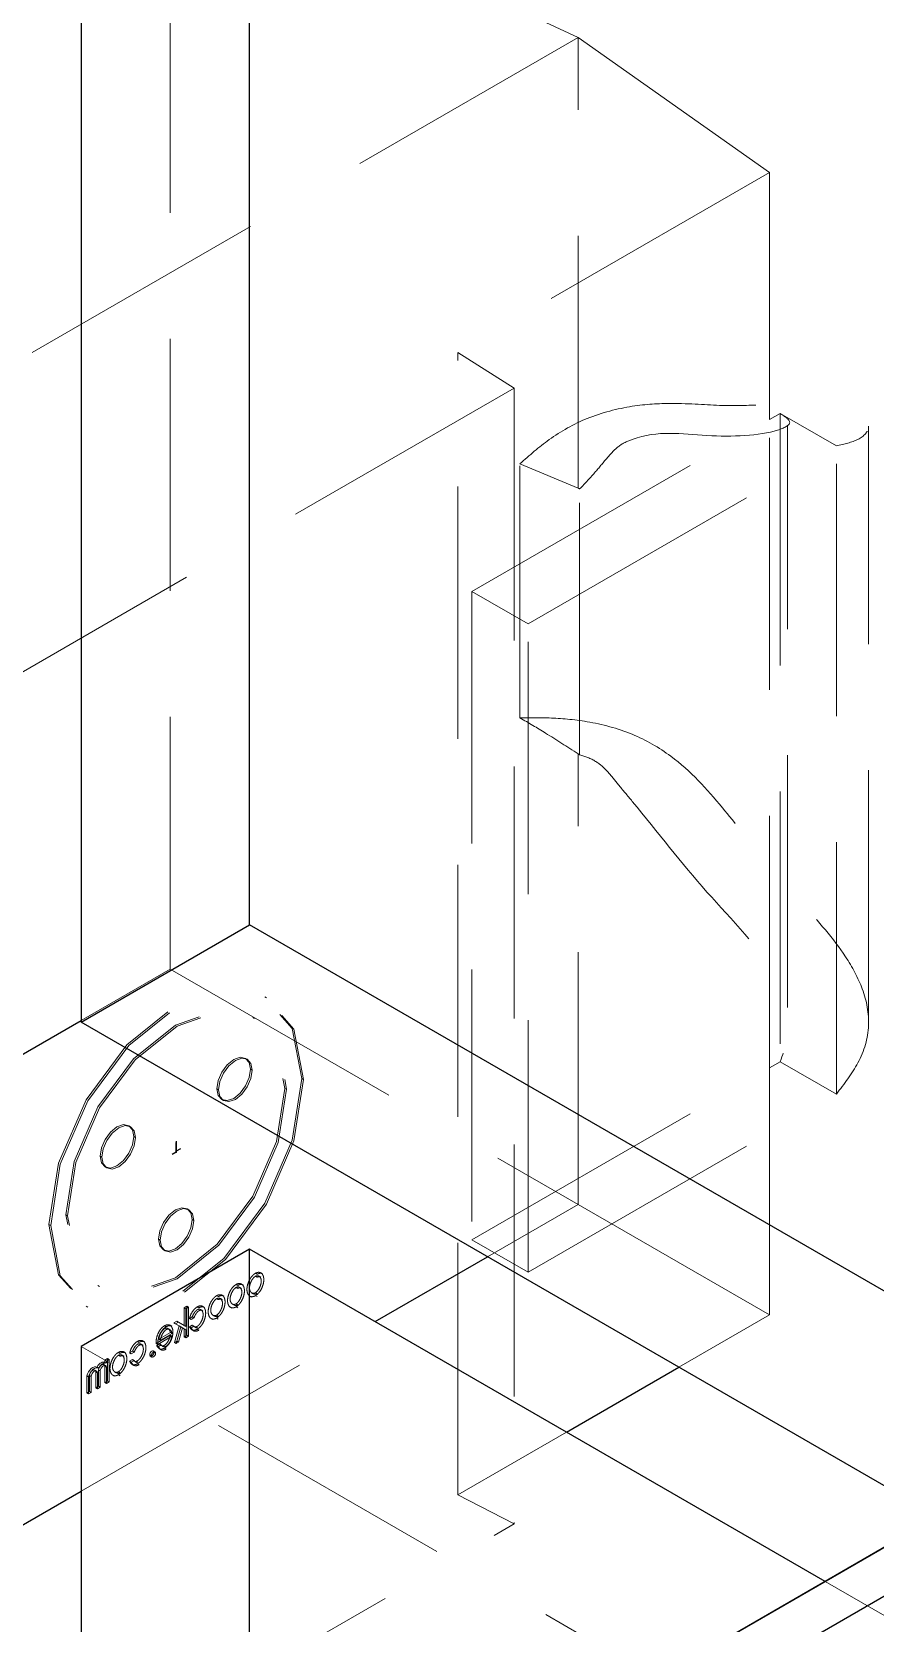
# Model space of a CAD drawing. Header units: millimetres. Extents: x 0 to 841, y 0 to 2287.
# Drawn here: x 625.04 to 629.29, y 258.14 to 266.16 of the extents above; entities that cross this region are included whole.
import ezdxf

# ---------------------------------------------------------------- set-up
doc = ezdxf.new("R2010")
doc.units = ezdxf.units.MM
doc.header["$PDSIZE"] = -1
doc.linetypes.add('HIDDEN', pattern=[1.905, 1.27, -0.635])

msp = doc.modelspace()

# ---------------------------------------------------------------- linework, layer by layer
at = {"color": 7, "linetype": 'Continuous', "lineweight": 25}
for p, q in [((626.1409, 261.6574), (626.1409, 275.9632)), ((625.2924, 275.4733), (625.2924, 261.1676)), ((625.2924, 261.1676), (626.1409, 261.6574)), ((630.4548, 259.167), (626.1409, 261.6574)), ((620.1904, 258.2305), (625.2924, 261.1758)), ((629.6063, 258.6772), (625.2924, 261.1676)), ((633.1412, 260.7177), (627.5551, 257.4929)), ((628.1915, 257.8604), (633.1412, 260.7178)), ((627.5551, 257.2479), (633.212, 260.5136)), ((626.1409, 260.0243), (625.2924, 259.5345)), ((626.1409, 256.4315), (626.1409, 260.0243)), ((629.0404, 258.3505), (626.1409, 260.0243)), ((626.7732, 259.6593), (627.3392, 259.986)), ((625.2924, 259.5345), (625.2924, 256.105)), ((627.7381, 259.1023), (628.304, 259.429)), ((621.1488, 256.4124), (625.2924, 258.8044))]:
    msp.add_line(p, q, dxfattribs=at)
at = {"color": 7, "linetype": 'HIDDEN', "lineweight": 18}
for p, q in [((625.7417, 261.4352), (625.7417, 267.0781)), ((625.7417, 267.0781), (627.7956, 266.1286)), ((627.7956, 266.1286), (621.1488, 262.2915)), ((627.7956, 263.8585), (627.7956, 266.1286)), ((628.7605, 265.4483), (627.7956, 266.1286)), ((628.7605, 265.4483), (627.19, 264.5417)), ((628.7605, 264.2035), (628.7605, 265.4483)), ((627.4729, 264.3613), (627.19, 264.5417)), ((627.19, 258.7859), (627.19, 264.5417)), ((627.4729, 264.3613), (624.0737, 262.399)), ((627.4729, 264.3613), (627.4729, 258.6397)), ((627.2608, 263.3377), (628.7605, 264.2035)), ((628.7605, 264.2035), (628.8139, 264.2343)), ((628.7605, 260.9373), (628.7605, 264.2035)), ((628.8139, 264.2343), (628.8139, 260.9681)), ((629.0967, 264.071), (628.8139, 264.2343)), ((628.8499, 261.2422), (628.8499, 264.1695)), ((629.2592, 261.1669), (629.2592, 264.1702)), ((627.5436, 263.1744), (629.0967, 264.071)), ((629.0967, 260.8049), (629.0967, 264.071)), ((627.5031, 263.9812), (627.7956, 263.8585)), ((627.5031, 262.7009), (627.5031, 263.9812)), ((627.8036, 262.5138), (627.8036, 263.8541)), ((627.2608, 263.3377), (627.2608, 260.0715)), ((627.5436, 263.1744), (627.2608, 263.3377)), ((627.5436, 259.9083), (627.5436, 263.1744)), ((627.7956, 260.2495), (627.7956, 262.5196)), ((625.2924, 261.1758), (625.7417, 261.4352)), ((625.7417, 261.4352), (627.7956, 260.2495)), ((626.2255, 261.2904), (626.217, 261.2953)), ((626.1655, 261.1864), (626.157, 261.1913)), ((626.1295, 260.9805), (626.121, 260.9854)), ((628.7605, 260.9373), (628.8139, 260.9681)), ((628.8139, 260.9681), (629.0967, 260.8049)), ((626.1458, 260.9305), (626.1543, 260.9256)), ((626.4034, 260.8832), (626.4119, 260.8783)), ((627.2608, 260.0715), (628.7605, 260.9373)), ((628.7605, 259.6925), (628.7605, 260.9373)), ((625.9761, 260.8325), (625.9846, 260.8276)), ((626.3186, 260.8342), (626.3271, 260.8293)), ((627.5436, 259.9083), (629.0967, 260.8049)), ((626.001, 260.7775), (626.0095, 260.7726)), ((625.5416, 260.6411), (625.5331, 260.646)), ((625.558, 260.5911), (625.5664, 260.5862)), ((625.3883, 260.4931), (625.3967, 260.4882)), ((625.4131, 260.4382), (625.4216, 260.4333)), ((627.3392, 259.986), (627.7956, 260.2495)), ((628.7605, 259.6925), (627.7956, 260.2495)), ((625.2155, 260.1974), (625.224, 260.1925)), ((625.8355, 260.2229), (625.827, 260.2278)), ((625.8519, 260.1729), (625.8604, 260.168)), ((625.1306, 260.1484), (625.1391, 260.1435)), ((625.6822, 260.0749), (625.6907, 260.07)), ((625.707, 260.0199), (625.7155, 260.015)), ((627.2608, 260.0715), (627.5436, 259.9083)), ((625.3771, 259.8403), (625.3856, 259.8354)), ((626.0726, 259.846), (626.0811, 259.8411)), ((626.1089, 259.8434), (626.1005, 259.8483)), ((626.1702, 259.9024), (626.1787, 259.8975)), ((626.1702, 259.8877), (626.1787, 259.8828)), ((626.1977, 259.8826), (626.1892, 259.8875)), ((626.2065, 259.8997), (626.198, 259.9046)), ((625.975, 259.7897), (625.9835, 259.7848)), ((625.975, 259.775), (625.9835, 259.7701)), ((626.0026, 259.7699), (625.9941, 259.7748)), ((626.0114, 259.787), (626.0029, 259.7919)), ((626.0726, 259.8313), (626.0811, 259.8264)), ((626.1001, 259.8262), (626.0916, 259.8311)), ((626.1423, 259.7874), (626.1508, 259.7825)), ((626.1511, 259.8046), (626.1596, 259.7997)), ((626.1702, 259.8044), (626.1787, 259.7995)), ((626.1702, 259.7897), (626.1787, 259.7848)), ((625.3171, 259.7364), (625.3256, 259.7315)), ((625.8253, 259.7365), (625.8113, 259.7284)), ((625.8113, 259.7284), (625.8113, 259.6389)), ((625.8113, 259.7284), (625.8198, 259.7235)), ((625.8338, 259.7316), (625.8198, 259.7235)), ((625.8198, 259.7235), (625.8198, 259.634)), ((625.8253, 259.5906), (625.8253, 259.7365)), ((625.8253, 259.7365), (625.8338, 259.7316)), ((625.8338, 259.5857), (625.8338, 259.7316)), ((625.8525, 259.6836), (625.838, 259.6752)), ((625.861, 259.6787), (625.8465, 259.6703)), ((625.8525, 259.6836), (625.861, 259.6787)), ((625.8774, 259.7334), (625.8859, 259.7285)), ((625.9048, 259.7137), (625.8963, 259.7186)), ((625.9138, 259.7307), (625.9053, 259.7356)), ((625.956, 259.6919), (625.9645, 259.687)), ((625.975, 259.6917), (625.9835, 259.6868)), ((625.975, 259.677), (625.9835, 259.6721)), ((626.0447, 259.7311), (626.0532, 259.7262)), ((626.0535, 259.7482), (626.062, 259.7433)), ((626.0726, 259.748), (626.0811, 259.7431)), ((626.0726, 259.7333), (626.0811, 259.7284)), ((628.304, 259.429), (628.7605, 259.6925)), ((625.2924, 258.8044), (626.7732, 259.6593)), ((625.7419, 259.6039), (625.6831, 259.57)), ((625.7504, 259.599), (625.6916, 259.5651)), ((625.7125, 259.6382), (625.721, 259.6333)), ((625.7277, 259.6245), (625.7253, 259.6259)), ((625.7338, 259.621), (625.7333, 259.6213)), ((625.7489, 259.6355), (625.7404, 259.6404)), ((625.7419, 259.6039), (625.7504, 259.599)), ((625.7739, 259.6605), (625.7597, 259.6523)), ((625.7861, 259.6371), (625.7597, 259.6523)), ((625.7597, 259.6523), (625.7682, 259.6474)), ((625.7861, 259.6371), (625.7622, 259.5541)), ((625.7824, 259.6556), (625.7682, 259.6474)), ((625.7944, 259.6323), (625.7682, 259.6474)), ((625.7945, 259.6322), (625.7706, 259.5492)), ((625.8113, 259.6389), (625.7739, 259.6605)), ((625.7739, 259.6605), (625.7824, 259.6556)), ((625.7739, 259.5609), (625.7944, 259.6323)), ((625.8198, 259.634), (625.7824, 259.6556)), ((625.7824, 259.556), (625.8029, 259.6274)), ((625.7861, 259.6371), (625.7944, 259.6323)), ((625.8113, 259.6225), (625.7944, 259.6323)), ((625.7944, 259.6323), (625.8029, 259.6274)), ((625.8198, 259.6176), (625.8029, 259.6274)), ((625.8113, 259.6389), (625.8198, 259.634)), ((625.8113, 259.6225), (625.8113, 259.5825)), ((625.8113, 259.6225), (625.8198, 259.6176)), ((625.8198, 259.6176), (625.8198, 259.5776)), ((625.838, 259.6752), (625.8465, 259.6703)), ((625.8525, 259.6417), (625.838, 259.6334)), ((625.838, 259.6334), (625.8465, 259.6285)), ((625.861, 259.6368), (625.8465, 259.6285)), ((625.8514, 259.6175), (625.8599, 259.6126)), ((625.8525, 259.6417), (625.861, 259.6368)), ((625.87, 259.6328), (625.8785, 259.6279)), ((625.8774, 259.6207), (625.8859, 259.6158)), ((625.9472, 259.6748), (625.9556, 259.6699)), ((630.3835, 256.5954), (625.2924, 259.5345)), ((625.5762, 259.5595), (625.5847, 259.5546)), ((625.6036, 259.5398), (625.5951, 259.5447)), ((625.6126, 259.5568), (625.6041, 259.5617)), ((625.7415, 259.5905), (625.6705, 259.5495)), ((625.6705, 259.5495), (625.679, 259.5446)), ((625.6876, 259.5465), (625.6731, 259.5382)), ((625.6731, 259.5382), (625.6816, 259.5333)), ((625.75, 259.5856), (625.679, 259.5446)), ((625.6961, 259.5416), (625.6816, 259.5333)), ((625.6831, 259.57), (625.6916, 259.5651)), ((625.6865, 259.5223), (625.6949, 259.5174)), ((625.6876, 259.5465), (625.6961, 259.5416)), ((625.7036, 259.5374), (625.7121, 259.5325)), ((625.7125, 259.5255), (625.721, 259.5206)), ((625.7415, 259.5905), (625.75, 259.5856)), ((625.7622, 259.5541), (625.7739, 259.5609)), ((625.7622, 259.5541), (625.7706, 259.5492)), ((625.7706, 259.5492), (625.7824, 259.556)), ((625.7739, 259.5609), (625.7824, 259.556)), ((625.8113, 259.5825), (625.8253, 259.5906)), ((625.8113, 259.5825), (625.8198, 259.5776)), ((625.8198, 259.5776), (625.8338, 259.5857)), ((625.8253, 259.5906), (625.8338, 259.5857)), ((625.4156, 259.4372), (625.4071, 259.4421)), ((625.4255, 259.4724), (625.4117, 259.4645)), ((625.4117, 259.4645), (625.4117, 259.4556)), ((625.4117, 259.4645), (625.4202, 259.4596)), ((625.4117, 259.4556), (625.4202, 259.4507)), ((625.434, 259.4675), (625.4202, 259.4596)), ((625.4202, 259.4596), (625.4202, 259.4507)), ((625.4255, 259.4724), (625.4255, 259.3598)), ((625.4255, 259.4724), (625.434, 259.4675)), ((625.434, 259.4675), (625.434, 259.3549)), ((625.4802, 259.504), (625.4887, 259.4991)), ((625.4802, 259.4894), (625.4887, 259.4845)), ((625.5078, 259.4843), (625.4993, 259.4892)), ((625.5166, 259.5014), (625.5081, 259.5063)), ((625.5513, 259.5097), (625.5368, 259.5013)), ((625.5368, 259.5013), (625.5453, 259.4964)), ((625.5513, 259.4678), (625.5368, 259.4595)), ((625.5368, 259.4595), (625.5453, 259.4546)), ((625.5598, 259.5048), (625.5453, 259.4964)), ((625.5598, 259.4629), (625.5453, 259.4546)), ((625.5502, 259.4436), (625.5587, 259.4387)), ((625.5513, 259.5097), (625.5598, 259.5048)), ((625.5513, 259.4678), (625.5598, 259.4629)), ((625.5688, 259.4589), (625.5773, 259.454)), ((625.5762, 259.4468), (625.5847, 259.4419)), ((625.6377, 259.492), (625.6462, 259.4871)), ((625.6408, 259.4851), (625.6493, 259.4802)), ((625.6643, 259.5062), (625.6558, 259.5111)), ((625.6589, 259.5042), (625.6674, 259.4993)), ((625.3215, 259.2997), (625.3215, 259.3853)), ((625.3215, 259.3853), (625.33, 259.3804)), ((625.33, 259.2948), (625.33, 259.3804)), ((625.3343, 259.3071), (625.3343, 259.3868)), ((625.3343, 259.3868), (625.3428, 259.3819)), ((625.3428, 259.3022), (625.3428, 259.3819)), ((625.3703, 259.4098), (625.3618, 259.4147)), ((625.3665, 259.3257), (625.3665, 259.4054)), ((625.3665, 259.4054), (625.375, 259.4005)), ((625.3806, 259.4248), (625.3721, 259.4297)), ((625.3731, 259.4291), (625.3816, 259.4242)), ((625.375, 259.3208), (625.375, 259.4005)), ((625.3797, 259.3333), (625.3797, 259.4155)), ((625.3797, 259.4155), (625.3882, 259.4106)), ((625.3882, 259.3284), (625.3882, 259.4106)), ((625.4117, 259.3518), (625.4117, 259.434)), ((625.4117, 259.434), (625.4202, 259.4291)), ((625.4255, 259.3598), (625.4117, 259.3518)), ((625.4202, 259.3469), (625.4202, 259.4291)), ((625.434, 259.3549), (625.4202, 259.3469)), ((625.4255, 259.3598), (625.434, 259.3549)), ((625.4524, 259.3891), (625.4608, 259.3842)), ((625.4612, 259.4063), (625.4697, 259.4014)), ((625.4802, 259.4061), (625.4887, 259.4012)), ((625.4802, 259.3914), (625.4887, 259.3865)), ((625.3215, 259.2997), (625.3343, 259.3071)), ((625.3215, 259.2997), (625.33, 259.2948)), ((625.33, 259.2948), (625.3428, 259.3022)), ((625.3343, 259.3071), (625.3428, 259.3022)), ((625.3797, 259.3333), (625.3665, 259.3257)), ((625.3665, 259.3257), (625.375, 259.3208)), ((625.3882, 259.3284), (625.375, 259.3208)), ((625.3797, 259.3333), (625.3882, 259.3284)), ((625.4117, 259.3518), (625.4202, 259.3469)), ((627.19, 258.7859), (627.7381, 259.1023)), ((627.19, 258.7859), (627.4729, 258.6397)), ((624.0737, 256.6774), (627.4729, 258.6397)), ((631.2321, 257.0852), (629.0404, 258.3505))]:
    msp.add_line(p, q, dxfattribs=at)
at = {"color": 7, "linetype": 'Continuous'}
for p, q in [((625.7713, 260.5134), (625.7713, 260.5617)), ((625.7733, 260.5194), (625.7733, 260.5677)), ((625.7733, 260.5194), (625.7733, 260.5677)), ((625.7713, 260.5134), (625.7504, 260.5013)), ((625.7733, 260.5194), (625.7942, 260.5315)), ((625.7733, 260.5194), (625.7942, 260.5315))]:
    msp.add_line(p, q, dxfattribs=at)
at = {"color": 7, "linetype": 'HIDDEN', "lineweight": 18, "flags": 128}
for points in [[(625.1306, 260.1484), (625.1791, 260.4576), (625.317, 260.7757), (625.5235, 261.0542), (625.767, 261.2507), (626.0106, 261.3354), (626.217, 261.2952), (626.355, 261.1365), (626.4034, 260.8832)], [(625.1391, 260.1435), (625.1876, 260.4527), (625.3255, 260.7708), (625.532, 261.0493), (625.7755, 261.2458), (626.0191, 261.3305), (626.2255, 261.2903), (626.3635, 261.1316), (626.4119, 260.8783)], [(625.2155, 260.1974), (625.2575, 260.4654), (625.377, 260.741), (625.556, 260.9824), (625.767, 261.1527), (625.9781, 261.2261), (626.157, 261.1913), (626.2766, 261.0537), (626.3186, 260.8342)], [(625.224, 260.1925), (625.266, 260.4605), (625.3855, 260.7361), (625.5645, 260.9775), (625.7755, 261.1478), (625.9866, 261.2212), (626.1655, 261.1864), (626.2851, 261.0488), (626.3271, 260.8293)], [(625.9761, 260.8325), (625.9826, 260.8737), (626.001, 260.9161), (626.0285, 260.9532), (626.061, 260.9795), (626.0935, 260.9907), (626.121, 260.9854), (626.1394, 260.9642), (626.1458, 260.9305)], [(625.9846, 260.8276), (625.9911, 260.8688), (626.0095, 260.9112), (626.037, 260.9484), (626.0695, 260.9746), (626.1019, 260.9858), (626.1295, 260.9805), (626.1479, 260.9593), (626.1543, 260.9256)], [(626.4034, 260.8832), (626.355, 260.574), (626.217, 260.2559), (626.0106, 259.9775), (625.767, 259.7809), (625.5235, 259.6963), (625.317, 259.7364), (625.1791, 259.8952), (625.1306, 260.1484)], [(626.4119, 260.8783), (626.3635, 260.5691), (626.2255, 260.251), (626.0191, 259.9726), (625.7755, 259.776), (625.532, 259.6914), (625.3255, 259.7315), (625.1876, 259.8903), (625.1391, 260.1435)], [(626.1458, 260.9305), (626.1394, 260.8892), (626.121, 260.8468), (626.0935, 260.8097), (626.061, 260.7835), (626.0285, 260.7722), (626.001, 260.7775), (625.9826, 260.7987), (625.9761, 260.8325)], [(626.1543, 260.9256), (626.1479, 260.8843), (626.1295, 260.8419), (626.1019, 260.8048), (626.0695, 260.7786), (626.037, 260.7673), (626.0095, 260.7726), (625.9911, 260.7938), (625.9846, 260.8276)], [(626.3186, 260.8342), (626.2766, 260.5662), (626.157, 260.2906), (625.9781, 260.0492), (625.767, 259.8789), (625.556, 259.8055), (625.377, 259.8403), (625.2575, 259.9779), (625.2155, 260.1974)], [(626.3271, 260.8293), (626.2851, 260.5613), (626.1655, 260.2857), (625.9866, 260.0443), (625.7755, 259.874), (625.5645, 259.8006), (625.3855, 259.8354), (625.266, 259.973), (625.224, 260.1925)], [(625.3883, 260.4931), (625.3947, 260.5343), (625.4131, 260.5767), (625.4406, 260.6139), (625.4731, 260.6401), (625.5056, 260.6514), (625.5331, 260.646), (625.5515, 260.6248), (625.558, 260.5911)], [(625.3967, 260.4882), (625.4032, 260.5294), (625.4216, 260.5718), (625.4491, 260.609), (625.4816, 260.6352), (625.5141, 260.6465), (625.5416, 260.6411), (625.56, 260.6199), (625.5664, 260.5862)], [(625.558, 260.5911), (625.5515, 260.5499), (625.5331, 260.5074), (625.5056, 260.4703), (625.4731, 260.4441), (625.4406, 260.4328), (625.4131, 260.4382), (625.3947, 260.4593), (625.3883, 260.4931)], [(625.5664, 260.5862), (625.56, 260.545), (625.5416, 260.5025), (625.5141, 260.4654), (625.4816, 260.4392), (625.4491, 260.4279), (625.4216, 260.4333), (625.4032, 260.4544), (625.3967, 260.4882)], [(625.6822, 260.0749), (625.6887, 260.1161), (625.707, 260.1585), (625.7346, 260.1957), (625.767, 260.2219), (625.7995, 260.2331), (625.827, 260.2278), (625.8454, 260.2066), (625.8519, 260.1729)], [(625.8519, 260.1729), (625.8454, 260.1316), (625.827, 260.0892), (625.7995, 260.0521), (625.767, 260.0259), (625.7346, 260.0146), (625.707, 260.0199), (625.6887, 260.0411), (625.6822, 260.0749)], [(625.6907, 260.07), (625.6971, 260.1112), (625.7155, 260.1536), (625.7431, 260.1908), (625.7755, 260.217), (625.808, 260.2282), (625.8355, 260.2229), (625.8539, 260.2017), (625.8604, 260.168)], [(625.8604, 260.168), (625.8539, 260.1267), (625.8355, 260.0843), (625.808, 260.0472), (625.7755, 260.021), (625.7431, 260.0097), (625.7155, 260.0151), (625.6971, 260.0362), (625.6907, 260.07)], [(625.4117, 259.434), (625.4099, 259.4394), (625.4063, 259.4425), (625.4014, 259.4431), (625.3957, 259.441), (625.39, 259.4365), (625.385, 259.4302), (625.3814, 259.4229), (625.3797, 259.4155)], [(625.4202, 259.4291), (625.4184, 259.4345), (625.4148, 259.4376), (625.4099, 259.4382), (625.4042, 259.4361), (625.3985, 259.4316), (625.3935, 259.4253), (625.3899, 259.418), (625.3882, 259.4106)], [(625.6377, 259.492), (625.6385, 259.4971), (625.6408, 259.5024), (625.6443, 259.5071), (625.6483, 259.5103), (625.6524, 259.5117), (625.6558, 259.5111), (625.6581, 259.5084), (625.6589, 259.5042)], [(625.6589, 259.5042), (625.6581, 259.4991), (625.6558, 259.4938), (625.6524, 259.4891), (625.6483, 259.4858), (625.6443, 259.4844), (625.6408, 259.4851), (625.6385, 259.4877), (625.6377, 259.492)], [(625.6462, 259.4871), (625.647, 259.4922), (625.6493, 259.4975), (625.6527, 259.5022), (625.6568, 259.5054), (625.6609, 259.5069), (625.6643, 259.5062), (625.6666, 259.5035), (625.6674, 259.4993)], [(625.6674, 259.4993), (625.6666, 259.4942), (625.6643, 259.4889), (625.6609, 259.4842), (625.6568, 259.4809), (625.6527, 259.4795), (625.6493, 259.4802), (625.647, 259.4828), (625.6462, 259.4871)], [(625.3731, 259.4291), (625.3669, 259.4315), (625.3596, 259.4312), (625.3517, 259.4282), (625.3437, 259.4226), (625.3362, 259.415), (625.3297, 259.4058), (625.3247, 259.3956), (625.3215, 259.3853)], [(625.3816, 259.4242), (625.3754, 259.4266), (625.3681, 259.4263), (625.3602, 259.4233), (625.3522, 259.4177), (625.3447, 259.4101), (625.3382, 259.4009), (625.3332, 259.3907), (625.33, 259.3804)], [(625.3665, 259.4054), (625.365, 259.4113), (625.3614, 259.4149), (625.3563, 259.4157), (625.3504, 259.4135), (625.3445, 259.4088), (625.3393, 259.4021), (625.3358, 259.3944), (625.3343, 259.3868)], [(625.375, 259.4005), (625.3735, 259.4064), (625.3699, 259.41), (625.3648, 259.4108), (625.3589, 259.4086), (625.3529, 259.4039), (625.3478, 259.3972), (625.3443, 259.3895), (625.3428, 259.3819)]]:
    msp.add_lwpolyline(points, dxfattribs=at)
at = {"color": 7, "linetype": 'HIDDEN', "lineweight": 18}
for centre in [(625.4096, 259.4173), (625.418, 259.4124)]:
    msp.add_arc(centre, 0.0383, 86.79374, 162.02451, dxfattribs=at)
for points, knots in [([(627.5031, 263.9812), (627.5507, 264.0231), (627.6515, 264.1121), (627.8438, 264.221), (628.068, 264.2774), (628.3147, 264.29), (628.5128, 264.2696), (628.716, 264.2778), (628.9337, 264.2831), (629.1266, 264.2745), (629.2383, 264.222), (629.2741, 264.1654), (629.2203, 264.0987), (629.1363, 264.0799), (629.0967, 264.071)], [0, 0, 0, 0, 0.061949, 0.131466, 0.207442, 0.278554, 0.399549, 0.500679, 0.606314, 0.720945, 0.786943, 0.858216, 0.933034, 1, 1, 1, 1]), ([(628.8139, 264.2343), (628.8379, 264.2188), (628.8872, 264.187), (628.7599, 264.1234), (628.4277, 264.1107), (628.1776, 264.1546), (628.0005, 264.0755), (627.9431, 264.0129), (627.8809, 263.9357), (627.831, 263.8831), (627.8036, 263.8541)], [0, 0, 0, 0, 0.100957, 0.207102, 0.496194, 0.794663, 0.84904, 0.894045, 0.941755, 1, 1, 1, 1]), ([(627.8036, 263.8541), (627.8021, 263.8549), (627.7994, 263.8564), (627.7968, 263.8578), (627.7956, 263.8585)], [0, 0, 0, 0, 0.56, 1, 1, 1, 1]), ([(627.5031, 262.7009), (627.5507, 262.7016), (627.6515, 262.703), (627.8438, 262.687), (628.068, 262.6298), (628.3147, 262.4866), (628.5128, 262.2665), (628.716, 262.0019), (628.9337, 261.7571), (629.1266, 261.5386), (629.2383, 261.3323), (629.2741, 261.1466), (629.2203, 260.9661), (629.1363, 260.8566), (629.0967, 260.8049)], [0, 0, 0, 0, 0.061949, 0.131466, 0.207442, 0.278554, 0.399549, 0.500679, 0.606314, 0.720945, 0.786943, 0.858216, 0.933034, 1, 1, 1, 1]), ([(627.7956, 262.5196), (627.7412, 262.5548), (627.6439, 262.6178), (627.5461, 262.6755), (627.5031, 262.7009)], [0, 0, 0, 0, 0.559971, 1, 1, 1, 1]), ([(627.7956, 262.5196), (627.7971, 262.5185), (627.7998, 262.5166), (627.8024, 262.5146), (627.8036, 262.5138)], [0, 0, 0, 0, 0.56, 1, 1, 1, 1]), ([(627.8036, 262.5138), (627.831, 262.5056), (627.8809, 262.4907), (627.9431, 262.4341), (628.0005, 262.361), (628.1776, 262.1513), (628.4277, 261.8201), (628.7599, 261.4994), (628.8872, 261.17), (628.8379, 261.0343), (628.8139, 260.9681)], [0, 0, 0, 0, 0.058245, 0.105955, 0.15096, 0.205337, 0.503806, 0.792898, 0.899043, 1, 1, 1, 1]), ([(626.0726, 259.7333), (626.07, 259.732), (626.0644, 259.7292), (626.0556, 259.7277), (626.0463, 259.7294), (626.0378, 259.736), (626.0316, 259.748), (626.0294, 259.7647), (626.0316, 259.7841), (626.0378, 259.8032), (626.0463, 259.8195), (626.0556, 259.832), (626.0644, 259.8407), (626.07, 259.8444), (626.0726, 259.846)], [0, 0, 0, 0, 0.0537844, 0.1178061, 0.1942591, 0.2846742, 0.3882046, 0.5, 0.6117954, 0.7153258, 0.8057409, 0.8821939, 0.9462156, 1, 1, 1, 1]), ([(626.0726, 259.846), (626.0752, 259.8473), (626.0808, 259.8502), (626.0896, 259.8516), (626.0989, 259.8499), (626.1074, 259.8434), (626.1136, 259.8314), (626.1158, 259.8146), (626.1136, 259.7952), (626.1074, 259.7762), (626.0989, 259.7598), (626.0896, 259.7474), (626.0808, 259.7386), (626.0752, 259.735), (626.0726, 259.7333)], [0, 0, 0, 0, 0.053784, 0.117806, 0.194259, 0.284674, 0.388205, 0.5, 0.611795, 0.715326, 0.805741, 0.882194, 0.946216, 1, 1, 1, 1]), ([(626.0811, 259.8411), (626.0837, 259.8424), (626.0893, 259.8453), (626.098, 259.8466), (626.105, 259.846), (626.108, 259.8435), (626.1087, 259.8429)], [0, 0, 0, 0, 0.247731, 0.542616, 0.894759, 1, 1, 1, 1]), ([(626.1702, 259.7897), (626.1676, 259.7884), (626.162, 259.7855), (626.1531, 259.7841), (626.1439, 259.7858), (626.1353, 259.7923), (626.1292, 259.8043), (626.127, 259.8211), (626.1292, 259.8404), (626.1353, 259.8595), (626.1439, 259.8759), (626.1531, 259.8883), (626.162, 259.897), (626.1676, 259.9007), (626.1702, 259.9024)], [0, 0, 0, 0, 0.0537844, 0.1178061, 0.1942591, 0.2846742, 0.3882046, 0.5, 0.6117954, 0.7153258, 0.8057409, 0.8821939, 0.9462156, 1, 1, 1, 1]), ([(626.1702, 259.8044), (626.1664, 259.803), (626.1584, 259.8001), (626.1491, 259.8051), (626.1423, 259.8143), (626.1395, 259.8283), (626.1423, 259.8455), (626.1491, 259.8626), (626.1584, 259.8783), (626.1664, 259.8846), (626.1702, 259.8877)], [0, 0, 0, 0, 0.111736, 0.23533, 0.367087, 0.5, 0.632913, 0.76467, 0.888264, 1, 1, 1, 1]), ([(626.1702, 259.9024), (626.1727, 259.9037), (626.1784, 259.9065), (626.1872, 259.908), (626.1965, 259.9063), (626.205, 259.8997), (626.2111, 259.8877), (626.2134, 259.8709), (626.2111, 259.8516), (626.205, 259.8325), (626.1965, 259.8161), (626.1872, 259.8037), (626.1784, 259.795), (626.1727, 259.7913), (626.1702, 259.7897)], [0, 0, 0, 0, 0.0537844, 0.1178061, 0.1942591, 0.2846742, 0.3882046, 0.5, 0.6117954, 0.7153258, 0.8057409, 0.8821939, 0.9462156, 1, 1, 1, 1]), ([(626.1702, 259.8877), (626.174, 259.889), (626.1819, 259.8919), (626.1913, 259.8869), (626.198, 259.8777), (626.2008, 259.8637), (626.198, 259.8465), (626.1913, 259.8295), (626.1819, 259.8137), (626.174, 259.8074), (626.1702, 259.8044)], [0, 0, 0, 0, 0.111736, 0.23533, 0.367087, 0.5, 0.632913, 0.76467, 0.888264, 1, 1, 1, 1]), ([(626.1787, 259.8975), (626.1812, 259.8988), (626.1869, 259.9016), (626.1956, 259.9029), (626.2026, 259.9023), (626.2056, 259.8998), (626.2063, 259.8993)], [0, 0, 0, 0, 0.247731, 0.542616, 0.894759, 1, 1, 1, 1]), ([(626.1787, 259.8828), (626.1825, 259.8842), (626.1899, 259.887), (626.195, 259.8837), (626.1975, 259.8822)], [0, 0, 0, 0, 0.519668, 1, 1, 1, 1]), ([(625.975, 259.677), (625.9724, 259.6757), (625.9668, 259.6729), (625.958, 259.6714), (625.9487, 259.6731), (625.9402, 259.6796), (625.9341, 259.6916), (625.9318, 259.7084), (625.9341, 259.7278), (625.9402, 259.7468), (625.9487, 259.7632), (625.958, 259.7756), (625.9668, 259.7844), (625.9724, 259.788), (625.975, 259.7897)], [0, 0, 0, 0, 0.053784, 0.117806, 0.194259, 0.284674, 0.388205, 0.5, 0.611795, 0.715326, 0.805741, 0.882194, 0.946216, 1, 1, 1, 1]), ([(625.975, 259.6917), (625.9712, 259.6903), (625.9633, 259.6875), (625.9539, 259.6924), (625.9472, 259.7017), (625.9444, 259.7157), (625.9472, 259.7329), (625.9539, 259.7499), (625.9633, 259.7656), (625.9712, 259.772), (625.975, 259.775)], [0, 0, 0, 0, 0.111736, 0.23533, 0.367087, 0.5, 0.632913, 0.76467, 0.888264, 1, 1, 1, 1]), ([(625.975, 259.7897), (625.9776, 259.791), (625.9832, 259.7938), (625.9921, 259.7953), (626.0013, 259.7936), (626.0099, 259.7871), (626.016, 259.7751), (626.0182, 259.7583), (626.016, 259.7389), (626.0099, 259.7199), (626.0013, 259.7035), (625.9921, 259.6911), (625.9832, 259.6823), (625.9776, 259.6787), (625.975, 259.677)], [0, 0, 0, 0, 0.053784, 0.117806, 0.194259, 0.284674, 0.388205, 0.5, 0.611795, 0.715326, 0.805741, 0.882194, 0.946216, 1, 1, 1, 1]), ([(625.975, 259.775), (625.9788, 259.7763), (625.9868, 259.7792), (625.9961, 259.7743), (626.0029, 259.765), (626.0056, 259.751), (626.0029, 259.7338), (625.9961, 259.7168), (625.9868, 259.701), (625.9788, 259.6947), (625.975, 259.6917)], [0, 0, 0, 0, 0.111736, 0.23533, 0.367087, 0.5, 0.632913, 0.76467, 0.888264, 1, 1, 1, 1]), ([(625.9835, 259.7848), (625.9861, 259.7861), (625.9917, 259.789), (626.0005, 259.7903), (626.0074, 259.7897), (626.0104, 259.7872), (626.0111, 259.7866)], [0, 0, 0, 0, 0.247731, 0.542616, 0.894759, 1, 1, 1, 1]), ([(625.9835, 259.7701), (625.9873, 259.7715), (625.9947, 259.7743), (625.9999, 259.7711), (626.0024, 259.7695)], [0, 0, 0, 0, 0.519668, 1, 1, 1, 1]), ([(626.0726, 259.748), (626.0688, 259.7467), (626.0608, 259.7438), (626.0515, 259.7488), (626.0448, 259.758), (626.042, 259.772), (626.0448, 259.7892), (626.0515, 259.8062), (626.0608, 259.822), (626.0688, 259.8283), (626.0726, 259.8313)], [0, 0, 0, 0, 0.111736, 0.23533, 0.367087, 0.5, 0.632913, 0.76467, 0.888264, 1, 1, 1, 1]), ([(626.0726, 259.8313), (626.0764, 259.8327), (626.0843, 259.8355), (626.0937, 259.8306), (626.1004, 259.8214), (626.1032, 259.8074), (626.1004, 259.7901), (626.0937, 259.7731), (626.0843, 259.7574), (626.0764, 259.751), (626.0726, 259.748)], [0, 0, 0, 0, 0.111736, 0.23533, 0.367087, 0.5, 0.632913, 0.76467, 0.888264, 1, 1, 1, 1]), ([(626.0811, 259.8264), (626.0849, 259.8279), (626.0923, 259.8307), (626.0975, 259.8274), (626.0999, 259.8258)], [0, 0, 0, 0, 0.519668, 1, 1, 1, 1]), ([(626.1787, 259.7995), (626.1748, 259.798), (626.1675, 259.7952), (626.1623, 259.7985), (626.1598, 259.8)], [0, 0, 0, 0, 0.519668, 1, 1, 1, 1]), ([(625.838, 259.6752), (625.8401, 259.6818), (625.8443, 259.6952), (625.8549, 259.7126), (625.8663, 259.7258), (625.8738, 259.7309), (625.8774, 259.7334)], [0, 0, 0, 0, 0.289345, 0.578702, 0.796119, 1, 1, 1, 1]), ([(625.8525, 259.6836), (625.8545, 259.6883), (625.8583, 259.6974), (625.8665, 259.7095), (625.8759, 259.7186), (625.8856, 259.7222), (625.8941, 259.7206), (625.9011, 259.7151), (625.9059, 259.7063), (625.9078, 259.6945), (625.9059, 259.6805), (625.9011, 259.6662), (625.8941, 259.6527), (625.8856, 259.6413), (625.8759, 259.6336), (625.8665, 259.6319), (625.8583, 259.6346), (625.8545, 259.6393), (625.8525, 259.6417)], [0, 0, 0, 0, 0.06591, 0.127752, 0.184575, 0.240344, 0.300579, 0.365486, 0.4327, 0.5, 0.5673, 0.634514, 0.699421, 0.759656, 0.815425, 0.872248, 0.93409, 1, 1, 1, 1]), ([(625.861, 259.6787), (625.863, 259.6834), (625.8668, 259.6925), (625.875, 259.7046), (625.8844, 259.7138), (625.894, 259.7172), (625.9009, 259.7164), (625.9037, 259.714), (625.9045, 259.7133)], [0, 0, 0, 0, 0.203733, 0.394894, 0.570539, 0.742926, 0.929119, 1, 1, 1, 1]), ([(625.8774, 259.7334), (625.88, 259.7347), (625.8856, 259.7375), (625.8945, 259.739), (625.9038, 259.7373), (625.9123, 259.7307), (625.9184, 259.7187), (625.9206, 259.7019), (625.9184, 259.6826), (625.9123, 259.6635), (625.9038, 259.6472), (625.8945, 259.6347), (625.8856, 259.626), (625.88, 259.6223), (625.8774, 259.6207)], [0, 0, 0, 0, 0.053784, 0.117806, 0.194259, 0.284674, 0.388205, 0.5, 0.611795, 0.715326, 0.805741, 0.882194, 0.946216, 1, 1, 1, 1]), ([(625.8859, 259.7285), (625.8885, 259.7298), (625.8941, 259.7326), (625.9029, 259.7339), (625.9098, 259.7333), (625.9128, 259.7308), (625.9135, 259.7303)], [0, 0, 0, 0, 0.2477313, 0.5426157, 0.8947586, 1, 1, 1, 1]), ([(625.9835, 259.6868), (625.9797, 259.6854), (625.9723, 259.6826), (625.9671, 259.6858), (625.9646, 259.6874)], [0, 0, 0, 0, 0.519668, 1, 1, 1, 1]), ([(626.0811, 259.7431), (626.0772, 259.7417), (626.0699, 259.7389), (626.0647, 259.7422), (626.0622, 259.7437)], [0, 0, 0, 0, 0.519668, 1, 1, 1, 1]), ([(625.6705, 259.5495), (625.6705, 259.5582), (625.6703, 259.5759), (625.6803, 259.6021), (625.6922, 259.6203), (625.7023, 259.6313), (625.7092, 259.6359), (625.7125, 259.6382)], [0, 0, 0, 0, 0.2842685, 0.5852988, 0.7353595, 0.8739265, 1, 1, 1, 1]), ([(625.679, 259.5446), (625.6789, 259.5533), (625.6788, 259.571), (625.6888, 259.5972), (625.7007, 259.6154), (625.7108, 259.6264), (625.7177, 259.6311), (625.721, 259.6333)], [0, 0, 0, 0, 0.2842685, 0.5852988, 0.7353595, 0.8739265, 1, 1, 1, 1]), ([(625.6831, 259.57), (625.6841, 259.5752), (625.686, 259.5856), (625.693, 259.6012), (625.7018, 259.6148), (625.7125, 259.6246), (625.7233, 259.6272), (625.7321, 259.6238), (625.7391, 259.6163), (625.741, 259.6081), (625.7419, 259.6039)], [0, 0, 0, 0, 0.133809, 0.265222, 0.3880303, 0.5, 0.6119697, 0.734778, 0.866191, 1, 1, 1, 1]), ([(625.6916, 259.5651), (625.6926, 259.5703), (625.6944, 259.5807), (625.7014, 259.5963), (625.7103, 259.6099), (625.721, 259.6197), (625.7317, 259.6223), (625.7406, 259.6189), (625.7476, 259.6114), (625.7495, 259.6032), (625.7504, 259.599)], [0, 0, 0, 0, 0.133809, 0.265222, 0.3880303, 0.5, 0.6119697, 0.734778, 0.866191, 1, 1, 1, 1]), ([(625.7125, 259.6382), (625.7151, 259.6395), (625.7207, 259.6423), (625.7296, 259.6438), (625.7388, 259.6421), (625.7474, 259.6355), (625.7535, 259.6235), (625.7557, 259.6067), (625.7535, 259.5874), (625.7474, 259.5683), (625.7388, 259.5519), (625.7296, 259.5395), (625.7207, 259.5308), (625.7151, 259.5271), (625.7125, 259.5255)], [0, 0, 0, 0, 0.053784, 0.117806, 0.194259, 0.284674, 0.388205, 0.5, 0.611795, 0.715326, 0.805741, 0.882194, 0.946216, 1, 1, 1, 1]), ([(625.721, 259.6333), (625.7236, 259.6346), (625.7292, 259.6374), (625.738, 259.6387), (625.7449, 259.6381), (625.7479, 259.6356), (625.7486, 259.6351)], [0, 0, 0, 0, 0.247731, 0.542616, 0.894759, 1, 1, 1, 1]), ([(625.8774, 259.6207), (625.8728, 259.6186), (625.8632, 259.6143), (625.8476, 259.6168), (625.8417, 259.627), (625.838, 259.6334)], [0, 0, 0, 0, 0.262326, 0.545229, 1, 1, 1, 1]), ([(625.8859, 259.6158), (625.8813, 259.6137), (625.8717, 259.6094), (625.8561, 259.6119), (625.8502, 259.6222), (625.8465, 259.6285)], [0, 0, 0, 0, 0.262326, 0.545229, 1, 1, 1, 1]), ([(625.8786, 259.6284), (625.8776, 259.6281), (625.8732, 259.6269), (625.8669, 259.6299), (625.863, 259.6345), (625.861, 259.6368)], [0, 0, 0, 0, 0.134178, 0.553306, 1, 1, 1, 1]), ([(625.5368, 259.5013), (625.5389, 259.508), (625.5431, 259.5213), (625.5537, 259.5388), (625.5651, 259.552), (625.5726, 259.557), (625.5762, 259.5595)], [0, 0, 0, 0, 0.289345, 0.578702, 0.796119, 1, 1, 1, 1]), ([(625.5513, 259.5097), (625.5533, 259.5144), (625.5571, 259.5235), (625.5653, 259.5356), (625.5747, 259.5448), (625.5844, 259.5483), (625.5929, 259.5467), (625.5999, 259.5413), (625.6047, 259.5324), (625.6066, 259.5206), (625.6047, 259.5066), (625.5999, 259.4923), (625.5929, 259.4788), (625.5844, 259.4674), (625.5747, 259.4597), (625.5653, 259.458), (625.5571, 259.4607), (625.5533, 259.4654), (625.5513, 259.4678)], [0, 0, 0, 0, 0.06591, 0.127752, 0.184575, 0.240344, 0.300579, 0.365486, 0.4327, 0.5, 0.5673, 0.634514, 0.699421, 0.759656, 0.815425, 0.872248, 0.93409, 1, 1, 1, 1]), ([(625.5598, 259.5048), (625.5618, 259.5095), (625.5656, 259.5186), (625.5738, 259.5307), (625.5832, 259.5399), (625.5928, 259.5433), (625.5997, 259.5426), (625.6025, 259.5401), (625.6033, 259.5394)], [0, 0, 0, 0, 0.203733, 0.394894, 0.570539, 0.742926, 0.929119, 1, 1, 1, 1]), ([(625.5762, 259.5595), (625.5788, 259.5608), (625.5844, 259.5636), (625.5933, 259.5651), (625.6026, 259.5634), (625.6111, 259.5569), (625.6172, 259.5449), (625.6194, 259.5281), (625.6172, 259.5087), (625.6111, 259.4896), (625.6026, 259.4733), (625.5933, 259.4609), (625.5844, 259.4521), (625.5788, 259.4485), (625.5762, 259.4468)], [0, 0, 0, 0, 0.053784, 0.117806, 0.194259, 0.284674, 0.388205, 0.5, 0.611795, 0.715326, 0.805741, 0.882194, 0.946216, 1, 1, 1, 1]), ([(625.5847, 259.5546), (625.5873, 259.5559), (625.5929, 259.5588), (625.6017, 259.56), (625.6086, 259.5595), (625.6116, 259.557), (625.6123, 259.5564)], [0, 0, 0, 0, 0.247731, 0.542616, 0.894759, 1, 1, 1, 1]), ([(625.7125, 259.5255), (625.7079, 259.5234), (625.6983, 259.5191), (625.6827, 259.5216), (625.6768, 259.5318), (625.6731, 259.5382)], [0, 0, 0, 0, 0.262326, 0.54523, 1, 1, 1, 1]), ([(625.721, 259.5206), (625.7164, 259.5185), (625.7068, 259.5142), (625.6912, 259.5167), (625.6853, 259.5269), (625.6816, 259.5333)], [0, 0, 0, 0, 0.262326, 0.54523, 1, 1, 1, 1]), ([(625.7415, 259.5905), (625.7392, 259.5817), (625.7357, 259.5686), (625.7259, 259.5527), (625.7177, 259.5432), (625.7087, 259.5376), (625.7003, 259.537), (625.6929, 259.5399), (625.6894, 259.5443), (625.6876, 259.5465)], [0, 0, 0, 0, 0.267845, 0.395145, 0.51294, 0.624534, 0.740912, 0.866836, 1, 1, 1, 1]), ([(625.75, 259.5856), (625.7477, 259.5768), (625.7442, 259.5637), (625.7344, 259.5478), (625.7262, 259.5384), (625.7172, 259.5327), (625.7088, 259.5321), (625.7014, 259.535), (625.6979, 259.5394), (625.6961, 259.5416)], [0, 0, 0, 0, 0.267845, 0.395145, 0.51294, 0.624534, 0.740912, 0.866836, 1, 1, 1, 1]), ([(625.4802, 259.3914), (625.4777, 259.3901), (625.472, 259.3872), (625.4632, 259.3858), (625.4539, 259.3875), (625.4454, 259.394), (625.4393, 259.406), (625.437, 259.4228), (625.4393, 259.4421), (625.4454, 259.4612), (625.4539, 259.4776), (625.4632, 259.49), (625.472, 259.4987), (625.4777, 259.5024), (625.4802, 259.504)], [0, 0, 0, 0, 0.053784, 0.117806, 0.194259, 0.284674, 0.388205, 0.5, 0.611795, 0.715326, 0.805741, 0.882194, 0.946216, 1, 1, 1, 1]), ([(625.4802, 259.4061), (625.4764, 259.4047), (625.4685, 259.4018), (625.4591, 259.4068), (625.4524, 259.416), (625.4496, 259.43), (625.4524, 259.4472), (625.4591, 259.4643), (625.4685, 259.48), (625.4764, 259.4863), (625.4802, 259.4894)], [0, 0, 0, 0, 0.111736, 0.23533, 0.367087, 0.5, 0.632913, 0.76467, 0.888264, 1, 1, 1, 1]), ([(625.4802, 259.504), (625.4828, 259.5053), (625.4884, 259.5082), (625.4973, 259.5097), (625.5065, 259.508), (625.5151, 259.5014), (625.5212, 259.4894), (625.5234, 259.4726), (625.5212, 259.4533), (625.5151, 259.4342), (625.5065, 259.4178), (625.4973, 259.4054), (625.4884, 259.3967), (625.4828, 259.393), (625.4802, 259.3914)], [0, 0, 0, 0, 0.053784, 0.117806, 0.194259, 0.284674, 0.388205, 0.5, 0.611795, 0.715326, 0.805741, 0.882194, 0.946216, 1, 1, 1, 1]), ([(625.4802, 259.4894), (625.484, 259.4907), (625.492, 259.4936), (625.5013, 259.4886), (625.5081, 259.4794), (625.5109, 259.4654), (625.5081, 259.4482), (625.5013, 259.4312), (625.492, 259.4154), (625.484, 259.4091), (625.4802, 259.4061)], [0, 0, 0, 0, 0.111736, 0.23533, 0.367087, 0.5, 0.632913, 0.76467, 0.888264, 1, 1, 1, 1]), ([(625.4887, 259.4991), (625.4913, 259.5005), (625.4969, 259.5033), (625.5057, 259.5046), (625.5126, 259.504), (625.5156, 259.5015), (625.5163, 259.501)], [0, 0, 0, 0, 0.247731, 0.542616, 0.894759, 1, 1, 1, 1]), ([(625.4887, 259.4845), (625.4925, 259.4859), (625.4999, 259.4887), (625.5051, 259.4854), (625.5076, 259.4839)], [0, 0, 0, 0, 0.519668, 1, 1, 1, 1]), ([(625.5762, 259.4468), (625.5716, 259.4447), (625.562, 259.4404), (625.5464, 259.4429), (625.5405, 259.4532), (625.5368, 259.4595)], [0, 0, 0, 0, 0.2623262, 0.5452295, 1, 1, 1, 1]), ([(625.5847, 259.4419), (625.5801, 259.4398), (625.5705, 259.4355), (625.5549, 259.438), (625.549, 259.4483), (625.5453, 259.4546)], [0, 0, 0, 0, 0.2623262, 0.5452295, 1, 1, 1, 1]), ([(625.5774, 259.4545), (625.5764, 259.4543), (625.572, 259.4531), (625.5657, 259.4561), (625.5618, 259.4606), (625.5598, 259.4629)], [0, 0, 0, 0, 0.134178, 0.553306, 1, 1, 1, 1]), ([(625.4887, 259.4012), (625.4849, 259.3997), (625.4775, 259.3969), (625.4723, 259.4002), (625.4699, 259.4017)], [0, 0, 0, 0, 0.519668, 1, 1, 1, 1])]:
    msp.add_open_spline(points, degree=3, knots=knots, dxfattribs=at)
at = {"color": 7, "linetype": 'Continuous'}
for p in [(625.7713, 260.5134), (625.7733, 260.5194), (625.7733, 260.5194)]:
    msp.add_point(p, dxfattribs=at)

doc.saveas('drawing.dxf')
